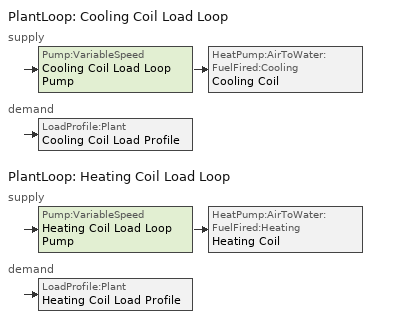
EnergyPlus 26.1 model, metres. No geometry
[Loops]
PlantLoop 'Cooling Coil Load Loop'
 supply: Pump:VariableSpeed 'Cooling Coil Load Loop Pump' > HeatPump:AirToWater:FuelFired:Cooling 'Cooling Coil'
 demand: LoadProfile:Plant 'Cooling Coil Load Profile'
PlantLoop 'Heating Coil Load Loop'
 supply: Pump:VariableSpeed 'Heating Coil Load Loop Pump' > HeatPump:AirToWater:FuelFired:Heating 'Heating Coil'
 demand: LoadProfile:Plant 'Heating Coil Load Profile'
[Building]
Plant Load Profile Example: Loads convergence tolerance value=0.04; Maximum number of warmup days=25; Minimum number of warmup days=6; North axis=0; Solar distribution=FullInteriorAndExterior; Temperature convergence tolerance value=0.04; Terrain=Suburbs
[Site:Location]
Chicago: Elevation=190; Latitude=42; Longitude=-87.88; Time zone=-6
[SizingPeriod:DesignDay] Day of month=21; Humidity condition type=WetBulb; Sky clearness=1
Name | Barometric pressure | Daily dry bulb temperature range | Day type | Dry bulb temperature range modifier type | Maximum dry bulb temperature | Month | Wetbulb or dewpoint at maximum dry bulb | Wind direction | Wind speed
Chicago Ohare Intl Ap Ann Htg 99.6% Condns DB | 98934 | 0 | WinterDesignDay | DefaultMultipliers | -20 | 1 | -20 | 270 | 4.9
Chicago Summer 1% | 99063 | 10.7 | SummerDesignDay |  | 31.5 | 7 | 23 | 230 | 5.3
[HeatPump:AirToWater:FuelFired:Cooling]
Cooling Coil: Auxiliary electric energy input ratio function of plr curve=auxElecEIRFoPLRCurve; Auxiliary electric energy input ratio function of temperature curve=auxElecEIRCurveFuncTempCurve; Companion heating heat pump=Heating Coil; Cycling ratio factor curve=CRFCurve; Design flow rate=0.005; Design supply temperature=7; Design temperature lift=11.1; End use subcategory=Fuel-Fired_Heat_Pump; Flow mode=NotModulated; Fuel energy input ratio function of plr curve=EIRCurveFuncPLR2; Fuel energy input ratio function of temperature curve=EIRCurveFuncTemp2; Fuel type=NaturalGas; Maximum part load ratio=1; Minimum part load ratio=0.2; Nominal auxiliary electric power=500; Nominal cooling capacity=400000; Nominal cop=2; Normalized capacity function of temperature curve=CapCurveFuncTemp2; Outdoor air temperature curve input variable=DryBulb; Sizing factor=1; Standby electric power=20; Water temperature curve input variable=EnteringEvaporator
[HeatPump:AirToWater:FuelFired:Heating]
Heating Coil: Auxiliary electric energy input ratio function of plr curve=auxElecEIRFoPLRCurve; Auxiliary electric energy input ratio function of temperature curve=auxElecEIRCurveFuncTempCurve; Companion cooling heat pump=Cooling Coil; Cycling ratio factor curve=CRFCurve; Defrost control type=OnDemand; Defrost operation time fraction=0; Design flow rate=0.005; Design supply temperature=60; Design temperature lift=13; End use subcategory=Fuel-Fired_Heat_Pump; Flow mode=NotModulated; Fuel energy input ratio defrost adjustment curve=EIRDefrostFoTCurve; Fuel energy input ratio function of plr curve=EIRCurveFuncPLR; Fuel energy input ratio function of temperature curve=HeatingEIRCurveFuncTemp; Fuel type=NaturalGas; Maximum outdoor dry bulb temperature for defrost operation=3; Maximum part load ratio=1; Minimum part load ratio=0.2; Nominal auxiliary electric power=500; Nominal cop=1.5; Nominal heating capacity=80000; Normalized capacity function of temperature curve=HeatingCapCurveFuncTemp; Outdoor air temperature curve input variable=DryBulb; Resistive defrost heater capacity=0; Sizing factor=1; Standby electric power=20; Water temperature curve input variable=EnteringCondenser
[LoadProfile:Plant] Peak flow rate=0.005
Name | Flow rate fraction schedule | Load schedule
Cooling Coil Load Profile | Cooling Coil Load Profile Flow Frac Schedule | Cooling Coil Load Profile Load Schedule
Heating Coil Load Profile | Heating Coil Load Profile Flow Frac Schedule | Heating Coil Load Profile Load Schedule
[PlantEquipmentList]
Cooling Coil Load Loop Cooling Equipment: Cooling Coil, HeatPump:AirToWater:FuelFired:Cooling
Heating Coil Load Loop Heating Equipment: Heating Coil, HeatPump:AirToWater:FuelFired:Heating
[PlantEquipmentOperation:CoolingLoad]
Cooling Coil Load Loop Cooling Operation: Load range 1 lower limit=0; Load range 1 upper limit=10000000; Range 1 equipment list=Cooling Coil Load Loop Cooling Equipment
[PlantEquipmentOperation:HeatingLoad]
Heating Coil Load Loop Heating Operation: Load range 1 lower limit=0; Load range 1 upper limit=10000000; Range 1 equipment list=Heating Coil Load Loop Heating Equipment
[PlantEquipmentOperationSchemes] Control scheme 1 schedule=AlwaysOnSchedule
Name | Control scheme 1
Cooling Coil Load Loop Operation | Cooling Coil Load Loop Cooling Operation
Heating Coil Load Loop Operation | Heating Coil Load Loop Heating Operation
[PlantLoop] Fluid type=Water; Load distribution scheme=Optimal; Maximum loop flow rate=0.005; Maximum loop temperature=100; Minimum loop flow rate=0; Minimum loop temperature=3; Plant loop volume=1
Name | Plant equipment operation scheme
Cooling Coil Load Loop | Cooling Coil Load Loop Operation
Heating Coil Load Loop | Heating Coil Load Loop Operation
[Pump:VariableSpeed] Design maximum flow rate=0.005; Design minimum flow rate=0; Design power consumption=22; Design pump head=3000; Fraction of motor inefficiencies to fluid stream=0; Motor efficiency=0.87; Pump control type=Intermittent; Coefficient 1 of the part load performance curve=0; Coefficient 2 of the part load performance curve=1; Coefficient 3 of the part load performance curve=0; Coefficient 4 of the part load performance curve=0
Cooling Coil Load Loop Pump; Heating Coil Load Loop Pump
[SetpointManager:Scheduled] Control variable=Temperature
Name | Schedule | Setpoint node or nodelist
Cooling Coil Load Loop Setpoint Manager | Cooling Coil Load Loop Setpoint Temperature Schedule | Cooling Coil Load Loop Supply Outlet Node
Heating Coil Load Loop Setpoint Manager | Heating Coil Load Loop Setpoint Temperature Schedule | Heating Coil Load Loop Supply Outlet Node
[Curve:Biquadratic]
Name | Input unit type for x | Input unit type for y | Maximum value of x | Maximum value of y | Minimum value of x | Minimum value of y | Output unit type | Coefficient1 constant | Coefficient2 x | Coefficient3 x 2 | Coefficient4 y | Coefficient5 y 2 | Coefficient6 x y
CapCurveFuncTemp2; EIRCurveFuncTemp2 | Temperature | Temperature | 10 | 35 | 5 | 24 | Dimensionless | 1 | 0 | 0 | 0 | 0 | 0
HeatingCapCurveFuncTemp | Temperature | Temperature | 100 | 10 | -100 | -30 | Dimensionless | 1.011452 | 0.004093 | -0.00014 | 0.00428 | -8.6e-05 | 2.26e-06
HeatingEIRCurveFuncTemp | Temperature | Temperature | 100 | 10 | -100 | -30 | Dimensionless | 0.559888 | 0.0171958 | -8.9173e-05 | -0.00464869 | 9.64823e-05 | -7.01689e-05
auxElecEIRCurveFuncTempCurve |  |  | 100 | 100 | -100 | -100 |  | 1 | 0 | 0 | 0 | 0 | 0
[Curve:Cubic]
auxElecEIRFoPLRCurve: Maximum value of x=100; Minimum value of x=-100; Coefficient1 constant=1; Coefficient2 x=0; Coefficient3 x 2=0; Coefficient4 x 3=0
[Curve:Quadratic]
Name | Maximum curve output | Maximum value of x | Minimum curve output | Minimum value of x | Coefficient1 constant | Coefficient2 x | Coefficient3 x 2
CRFCurve | 10 | 100 | 0 | 0 | 1 | 0 | 0
EIRCurveFuncPLR; EIRCurveFuncPLR2 |  | 1 |  | 0 | 1 | 0 | 0
EIRDefrostFoTCurve | 10 | 100 | 1 | -100 | 1.0317 | -0.006 | -0.0011
[Schedule:Compact]
Cooling Coil Load Profile Flow Frac Schedule: THROUGH: 03/31, FOR: AllDays, UNTIL: 24:00, 0, THROUGH: 09/30, FOR: AllDays, UNTIL: 24:00, 1, THROUGH: 12/31, FOR: AllDays, UNTIL: 24:00, 0
Cooling Coil Load Profile Load Schedule: THROUGH: 03/31, FOR: AllDays, UNTIL: 24:00, 0, THROUGH: 09/30, FOR: AllDays, UNTIL:  9:00, -200000, UNTIL: 17:00, -410000, UNTIL: 24:00, -250000, THROUGH: 12/31, FOR: AllDays, UNTIL: 24:00, 0
Heating Coil Load Profile Flow Frac Schedule: THROUGH: 03/31, FOR: AllDays, UNTIL: 24:00, 1, THROUGH: 09/30, FOR: AllDays, UNTIL: 24:00, 0, THROUGH: 12/31, FOR: AllDays, UNTIL: 24:00, 1
Heating Coil Load Profile Load Schedule: THROUGH: 03/31, FOR: AllDays, UNTIL:  4:00, 62000, UNTIL:  8:00, 25000, UNTIL:  9:00, 15000, UNTIL: 17:00, 9000, UNTIL: 24:00, 36000, THROUGH: 09/30, FOR: AllDays, UNTIL: 24:00, 0, THROUGH: 12/31, FOR: AllDays, UNTIL:  4:00, 62000, UNTIL:  8:00, 25000, UNTIL:  9:00, 15000, UNTIL: 17:00, 9000, UNTIL: 24:00, 36000
[Schedule:Constant]
Name | Hourly value
AlwaysOnSchedule | 1
Cooling Coil Load Loop Setpoint Temperature Schedule | 20
Heating Coil Load Loop Setpoint Temperature Schedule | 65
